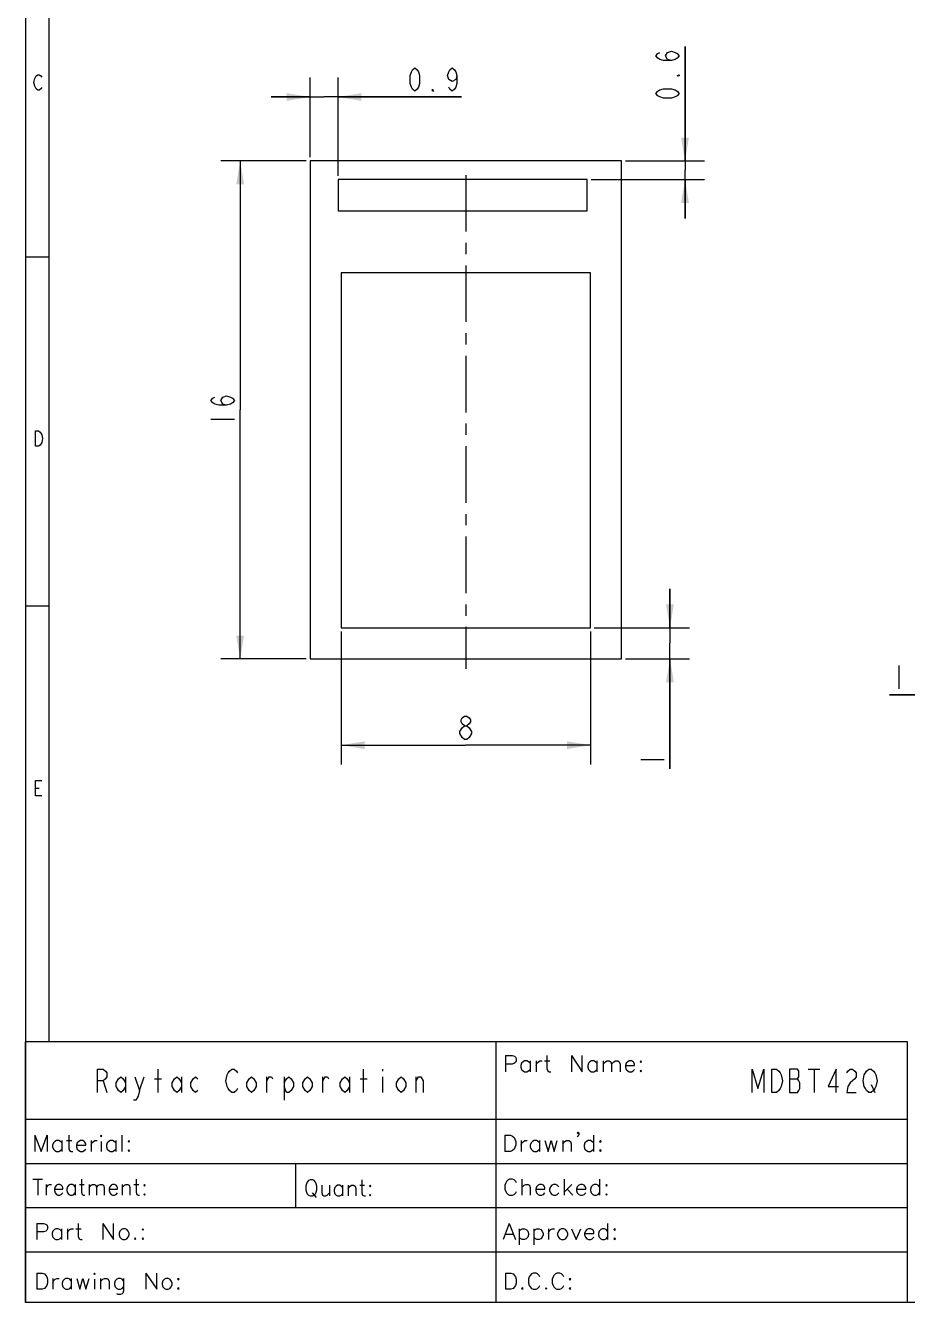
# Model space of a CAD drawing. Extents: x 0 to 189, y 4 to 276.
# Drawn here: x 0 to 113.3, y 3.7 to 167.8 of the extents above; entities that cross this region are included whole.
import ezdxf

# ---------------------------------------------------------------- set-up
doc = ezdxf.new("R2010")
doc.units = 0
doc.header["$LTSCALE"] = 19.36
doc.linetypes.add('CENTER', pattern=[0.6, 0.375, -0.075, 0.075, -0.075])
doc.layers.get('0').update_dxf_attribs({"linetype": 'CONTINUOUS'})
doc.layers.add('DEFAULT_1', color=7, linetype='CENTER')
doc.layers.add('尺寸', color=6, linetype='CONTINUOUS')

# ---------------------------------------------------------------- blocks, each defined once
blk = doc.blocks.new('_FILLED')
at = {"color": 0, "linetype": 'BYBLOCK'}
blk.add_solid([(0, 0), (-1, 0.167), (-1, -0.167)], dxfattribs=at)

msp = doc.modelspace()

# ---------------------------------------------------------------- linework, layer by layer
at = {"color": 0, "linetype": 'CONTINUOUS'}
for p, q in [((0, 275.55), (0, 3.65)), ((2.98, 272.57), (2.98, 37.14)), ((1.08, 160.46), (1.18, 160.96)), ((1.18, 160.96), (1.38, 161.29)), ((1.38, 161.29), (1.58, 161.45)), ((1.58, 161.45), (1.77, 161.45)), ((1.77, 161.45), (1.97, 161.29)), ((1.97, 161.29), (2.07, 161.12)), ((1.18, 159.97), (1.08, 160.46)), ((1.38, 159.64), (1.18, 159.97)), ((1.58, 159.47), (1.38, 159.64)), ((1.77, 159.47), (1.58, 159.47)), ((1.97, 159.64), (1.77, 159.47)), ((2.07, 159.8), (1.97, 159.64)), ((36.55, 150.37), (36.55, 86.37)), ((76.55, 150.37), (36.55, 150.37)), ((76.55, 86.37), (76.55, 150.37)), ((40.15, 147.97), (40.15, 143.97)), ((72.15, 147.97), (40.15, 147.97)), ((72.15, 143.97), (72.15, 147.97)), ((40.15, 143.97), (72.15, 143.97)), ((2.98, 138.01), (0, 138.01)), ((40.55, 135.97), (40.55, 90.37)), ((72.55, 135.97), (40.55, 135.97)), ((72.55, 90.37), (72.55, 135.97)), ((1.28, 113.7), (1.28, 115.68)), ((1.28, 115.68), (1.67, 115.68)), ((1.67, 115.68), (1.87, 115.51)), ((1.87, 115.51), (2.07, 115.18)), ((2.07, 115.18), (2.17, 114.69)), ((1.67, 113.7), (1.28, 113.7)), ((1.87, 113.86), (1.67, 113.7)), ((2.07, 114.19), (1.87, 113.86)), ((2.17, 114.69), (2.07, 114.19)), ((2.98, 93.16), (0, 93.16)), ((40.55, 90.37), (72.55, 90.37)), ((36.55, 86.37), (76.55, 86.37)), ((1.28, 68.75), (1.28, 70.73)), ((1.28, 70.73), (2.07, 70.73)), ((1.28, 69.74), (1.77, 69.74)), ((2.07, 68.75), (1.28, 68.75)), ((113.28, 37.13), (0, 37.13)), ((0, 3.65), (0, 37.13)), ((60.46, 3.65), (60.46, 37.13)), ((113.28, 3.65), (113.28, 37.13)), ((61.63, 35.39), (62.52, 35.39)), ((61.63, 35.39), (61.63, 33.31)), ((62.52, 35.39), (62.82, 35.29)), ((62.82, 35.29), (62.92, 35.19)), ((62.92, 34.5), (62.82, 34.4)), ((62.92, 35.19), (63.02, 34.99)), ((63.02, 34.69), (62.92, 34.5)), ((63.02, 34.99), (63.02, 34.69)), ((63.91, 34.6), (63.71, 34.4)), ((64.1, 34.69), (63.91, 34.6)), ((64.4, 34.69), (64.1, 34.69)), ((64.6, 34.6), (64.4, 34.69)), ((64.8, 34.4), (64.6, 34.6)), ((64.8, 34.69), (64.8, 33.31)), ((65.59, 34.69), (65.59, 33.31)), ((65.68, 34.4), (65.88, 34.6)), ((65.88, 34.6), (66.08, 34.69)), ((66.08, 34.69), (66.37, 34.69)), ((66.67, 34.69), (67.36, 34.69)), ((66.97, 35.39), (66.97, 33.71)), ((70.13, 35.39), (71.51, 33.31)), ((70.13, 35.39), (70.13, 33.31)), ((71.51, 33.31), (71.51, 35.39)), ((72.5, 34.6), (72.31, 34.4)), ((72.7, 34.69), (72.5, 34.6)), ((73, 34.69), (72.7, 34.69)), ((73.2, 34.6), (73, 34.69)), ((73.39, 34.4), (73.2, 34.6)), ((73.39, 34.69), (73.39, 33.31)), ((74.18, 34.69), (74.18, 33.31)), ((74.18, 34.3), (74.48, 34.6)), ((74.48, 34.6), (74.68, 34.69)), ((74.68, 34.69), (74.97, 34.69)), ((74.97, 34.69), (75.17, 34.6)), ((75.17, 34.6), (75.27, 34.3)), ((75.27, 34.3), (75.57, 34.6)), ((75.57, 34.6), (75.76, 34.69)), ((75.76, 34.69), (76.06, 34.69)), ((76.06, 34.69), (76.26, 34.6)), ((76.26, 34.6), (76.36, 34.3)), ((77.35, 34.6), (77.15, 34.4)), ((77.54, 34.69), (77.35, 34.6)), ((77.84, 34.69), (77.54, 34.69)), ((78.04, 34.6), (77.84, 34.69)), ((78.14, 34.5), (78.04, 34.6)), ((78.23, 34.3), (78.14, 34.5)), ((79.02, 34.69), (78.93, 34.6)), ((78.93, 34.6), (79.02, 34.5)), ((79.12, 34.6), (79.02, 34.69)), ((79.02, 34.5), (79.12, 34.6)), ((9.23, 30.65), (9.23, 33.65)), ((9.23, 33.65), (9.98, 33.65)), ((9.98, 33.65), (10.28, 33.4)), ((10.28, 33.4), (10.43, 33.15)), ((10.43, 33.15), (10.43, 32.65)), ((17.03, 30.65), (17.03, 33.65)), ((25.73, 32.15), (25.88, 32.9)), ((25.88, 32.9), (26.03, 33.15)), ((26.03, 33.15), (26.18, 33.4)), ((26.18, 33.4), (26.48, 33.65)), ((26.48, 33.65), (26.78, 33.65)), ((26.78, 33.65), (27.08, 33.4)), ((27.08, 33.4), (27.23, 33.15)), ((43.43, 30.65), (43.43, 33.65)), ((45.83, 33.65), (45.83, 33.4)), ((62.52, 34.3), (61.63, 34.3)), ((62.82, 34.4), (62.52, 34.3)), ((63.71, 34.4), (63.61, 34.1)), ((63.61, 34.1), (63.61, 33.9)), ((63.61, 33.9), (63.71, 33.61)), ((63.71, 33.61), (63.91, 33.41)), ((63.91, 33.41), (64.1, 33.31)), ((64.1, 33.31), (64.4, 33.31)), ((64.4, 33.31), (64.6, 33.41)), ((64.6, 33.41), (64.8, 33.61)), ((65.59, 34.1), (65.68, 34.4)), ((66.97, 33.71), (67.07, 33.41)), ((67.07, 33.41), (67.27, 33.31)), ((67.27, 33.31), (67.46, 33.31)), ((72.31, 34.4), (72.21, 34.1)), ((72.21, 34.1), (72.21, 33.9)), ((72.21, 33.9), (72.31, 33.61)), ((72.31, 33.61), (72.5, 33.41)), ((72.5, 33.41), (72.7, 33.31)), ((72.7, 33.31), (73, 33.31)), ((73, 33.31), (73.2, 33.41)), ((73.2, 33.41), (73.39, 33.61)), ((75.27, 34.3), (75.27, 33.31)), ((76.36, 34.3), (76.36, 33.31)), ((77.15, 34.4), (77.05, 34.1)), ((77.05, 34.1), (78.23, 34.1)), ((77.05, 34.1), (77.05, 33.9)), ((77.05, 33.9), (77.15, 33.61)), ((77.15, 33.61), (77.35, 33.41)), ((77.35, 33.41), (77.54, 33.31)), ((77.54, 33.31), (77.84, 33.31)), ((77.84, 33.31), (78.04, 33.41)), ((78.04, 33.41), (78.23, 33.61)), ((78.23, 34.1), (78.23, 34.3)), ((79.02, 33.51), (78.93, 33.41)), ((78.93, 33.41), (79.02, 33.31)), ((79.12, 33.41), (79.02, 33.51)), ((79.02, 33.31), (79.12, 33.41)), ((93.33, 30.65), (93.33, 33.65)), ((93.33, 33.65), (94.08, 31.15)), ((94.08, 31.15), (94.83, 33.65)), ((94.83, 33.65), (94.83, 30.65)), ((95.88, 33.65), (96.48, 33.65)), ((95.88, 30.65), (95.88, 33.65)), ((96.48, 33.65), (96.78, 33.4)), ((96.78, 33.4), (96.93, 33.15)), ((96.93, 33.15), (97.08, 32.9)), ((97.08, 32.9), (97.23, 32.15)), ((98.13, 33.65), (98.13, 30.65)), ((99.18, 33.65), (98.13, 33.65)), ((99.33, 33.4), (99.18, 33.65)), ((99.33, 32.65), (99.33, 33.4)), ((100.53, 33.65), (102.03, 33.65)), ((101.28, 33.65), (101.28, 30.65)), ((104.13, 33.65), (103.08, 31.4)), ((104.13, 30.65), (104.13, 33.65)), ((105.48, 33.15), (105.63, 33.4)), ((105.63, 33.4), (105.93, 33.65)), ((105.93, 33.65), (106.23, 33.65)), ((106.23, 33.65), (106.53, 33.4)), ((106.53, 33.4), (106.68, 33.15)), ((106.68, 33.15), (106.68, 32.65)), ((107.58, 32.15), (107.73, 32.9)), ((107.73, 32.9), (107.88, 33.15)), ((107.88, 33.15), (108.03, 33.4)), ((108.03, 33.4), (108.33, 33.65)), ((108.33, 33.65), (108.63, 33.65)), ((108.63, 33.65), (108.93, 33.4)), ((108.93, 33.4), (109.08, 33.15)), ((109.08, 33.15), (109.23, 32.9)), ((109.23, 32.9), (109.38, 32.15)), ((9.98, 32.15), (9.23, 32.15)), ((10.28, 32.4), (9.98, 32.15)), ((9.98, 32.15), (10.43, 30.65)), ((10.43, 32.65), (10.28, 32.4)), ((11.63, 31.9), (11.93, 32.4)), ((11.63, 31.4), (11.63, 31.9)), ((11.93, 30.9), (11.63, 31.4)), ((11.93, 32.4), (12.23, 32.65)), ((12.23, 32.65), (12.53, 32.4)), ((12.53, 32.4), (12.83, 31.9)), ((12.83, 31.4), (12.53, 30.9)), ((12.83, 32.65), (12.83, 30.65)), ((14.03, 32.65), (14.63, 30.9)), ((14.63, 30.9), (15.23, 32.65)), ((16.58, 32.4), (17.48, 32.4)), ((18.83, 31.9), (19.13, 32.4)), ((18.83, 31.4), (18.83, 31.9)), ((19.13, 30.9), (18.83, 31.4)), ((19.13, 32.4), (19.43, 32.65)), ((19.43, 32.65), (19.73, 32.4)), ((19.73, 32.4), (20.03, 31.9)), ((20.03, 31.4), (19.73, 30.9)), ((20.03, 32.65), (20.03, 30.65)), ((21.23, 31.9), (21.53, 32.4)), ((21.23, 31.4), (21.23, 31.9)), ((21.53, 30.9), (21.23, 31.4)), ((21.53, 32.4), (21.83, 32.65)), ((21.83, 32.65), (22.13, 32.4)), ((25.88, 31.4), (25.73, 32.15)), ((26.03, 31.15), (25.88, 31.4)), ((28.43, 31.9), (28.73, 32.4)), ((28.43, 31.4), (28.43, 31.9)), ((28.73, 30.9), (28.43, 31.4)), ((28.73, 32.4), (29.03, 32.65)), ((29.03, 32.65), (29.33, 32.4)), ((29.33, 32.4), (29.63, 31.9)), ((29.63, 31.4), (29.33, 30.9)), ((29.63, 31.9), (29.63, 31.4)), ((30.98, 30.65), (30.98, 32.65)), ((30.98, 32.15), (31.28, 32.65)), ((31.28, 32.65), (31.58, 32.65)), ((31.58, 32.65), (31.73, 32.4)), ((33.23, 32.65), (33.23, 29.65)), ((33.23, 31.9), (33.53, 32.4)), ((33.53, 30.65), (33.23, 31.4)), ((33.53, 32.4), (33.83, 32.65)), ((33.83, 32.65), (34.13, 32.4)), ((34.13, 32.4), (34.43, 31.9)), ((34.43, 31.4), (34.13, 30.9)), ((34.43, 31.9), (34.43, 31.4)), ((35.63, 31.9), (35.93, 32.4)), ((35.63, 31.4), (35.63, 31.9)), ((35.93, 30.9), (35.63, 31.4)), ((35.93, 32.4), (36.23, 32.65)), ((36.23, 32.65), (36.53, 32.4)), ((36.53, 32.4), (36.83, 31.9)), ((36.83, 31.4), (36.53, 30.9)), ((36.83, 31.9), (36.83, 31.4)), ((38.18, 30.65), (38.18, 32.65)), ((38.18, 32.15), (38.48, 32.65)), ((38.48, 32.65), (38.78, 32.65)), ((38.78, 32.65), (38.93, 32.4)), ((40.43, 31.9), (40.73, 32.4)), ((40.43, 31.4), (40.43, 31.9)), ((40.73, 30.9), (40.43, 31.4)), ((40.73, 32.4), (41.03, 32.65)), ((41.03, 32.65), (41.33, 32.4)), ((41.33, 32.4), (41.63, 31.9)), ((41.63, 31.4), (41.33, 30.9)), ((41.63, 32.65), (41.63, 30.65)), ((42.98, 32.4), (43.88, 32.4)), ((45.83, 32.65), (45.83, 30.65)), ((47.63, 31.9), (47.93, 32.4)), ((47.63, 31.4), (47.63, 31.9)), ((47.93, 30.9), (47.63, 31.4)), ((47.93, 32.4), (48.23, 32.65)), ((48.23, 32.65), (48.53, 32.4)), ((48.53, 32.4), (48.83, 31.9)), ((48.83, 31.4), (48.53, 30.9)), ((48.83, 31.9), (48.83, 31.4)), ((50.18, 30.65), (50.18, 32.65)), ((50.18, 32.15), (50.48, 32.65)), ((50.48, 32.65), (50.78, 32.65)), ((50.78, 32.65), (51.08, 32.15)), ((51.08, 32.15), (51.08, 30.65)), ((97.08, 31.4), (96.93, 31.15)), ((97.23, 32.15), (97.08, 31.4)), ((98.13, 32.4), (99.18, 32.4)), ((99.18, 32.4), (99.33, 32.65)), ((99.33, 32.15), (99.18, 32.4)), ((99.48, 31.9), (99.33, 32.15)), ((99.48, 31.15), (99.48, 31.9)), ((103.08, 31.4), (104.43, 31.4)), ((105.63, 31.4), (105.48, 30.65)), ((105.93, 31.9), (105.63, 31.4)), ((106.23, 32.15), (105.93, 31.9)), ((106.53, 32.4), (106.23, 32.15)), ((106.68, 32.65), (106.53, 32.4)), ((107.73, 31.4), (107.58, 32.15)), ((107.88, 31.15), (107.73, 31.4)), ((108.63, 31.65), (109.08, 30.65)), ((109.23, 31.4), (109.08, 31.15)), ((109.38, 32.15), (109.23, 31.4)), ((12.23, 30.65), (11.93, 30.9)), ((12.53, 30.9), (12.23, 30.65)), ((14.18, 29.65), (13.88, 29.65)), ((14.48, 30.15), (14.18, 29.65)), ((14.63, 30.9), (14.48, 30.15)), ((19.43, 30.65), (19.13, 30.9)), ((19.73, 30.9), (19.43, 30.65)), ((21.83, 30.65), (21.53, 30.9)), ((22.13, 30.9), (21.83, 30.65)), ((26.18, 30.9), (26.03, 31.15)), ((26.48, 30.65), (26.18, 30.9)), ((26.78, 30.65), (26.48, 30.65)), ((27.08, 30.9), (26.78, 30.65)), ((27.23, 31.15), (27.08, 30.9)), ((29.03, 30.65), (28.73, 30.9)), ((29.33, 30.9), (29.03, 30.65)), ((33.83, 30.65), (33.53, 30.65)), ((34.13, 30.9), (33.83, 30.65)), ((36.23, 30.65), (35.93, 30.9)), ((36.53, 30.9), (36.23, 30.65)), ((41.03, 30.65), (40.73, 30.9)), ((41.33, 30.9), (41.03, 30.65)), ((48.23, 30.65), (47.93, 30.9)), ((48.53, 30.9), (48.23, 30.65)), ((96.48, 30.65), (95.88, 30.65)), ((96.78, 30.9), (96.48, 30.65)), ((96.93, 31.15), (96.78, 30.9)), ((98.13, 30.65), (99.18, 30.65)), ((99.18, 30.65), (99.33, 30.9)), ((99.33, 30.9), (99.48, 31.15)), ((105.48, 30.65), (106.68, 30.65)), ((108.03, 30.9), (107.88, 31.15)), ((108.33, 30.65), (108.03, 30.9)), ((108.63, 30.65), (108.33, 30.65)), ((108.93, 30.9), (108.63, 30.65)), ((109.08, 31.15), (108.93, 30.9)), ((113.28, 27.16), (0, 27.16)), ((1.21, 25.15), (2, 23.07)), ((1.21, 25.15), (1.21, 23.07)), ((2, 23.07), (2.79, 25.15)), ((2.79, 25.15), (2.79, 23.07)), ((5.56, 25.15), (5.56, 23.46)), ((9.71, 25.15), (9.61, 25.05)), ((9.61, 25.05), (9.71, 24.95)), ((9.81, 25.05), (9.71, 25.15)), ((9.71, 24.95), (9.81, 25.05)), ((12.38, 25.15), (12.38, 23.07)), ((61.58, 25.14), (62.28, 25.14)), ((61.58, 25.14), (61.58, 23.07)), ((62.28, 25.14), (62.57, 25.04)), ((62.57, 25.04), (62.77, 24.85)), ((62.77, 24.85), (62.87, 24.65)), ((62.87, 24.65), (62.97, 24.35)), ((70.87, 25.44), (70.97, 25.54)), ((70.97, 25.34), (70.87, 25.44)), ((70.97, 25.04), (70.87, 24.94)), ((70.97, 25.54), (71.07, 25.44)), ((71.07, 25.44), (70.97, 25.34)), ((71.07, 25.24), (70.97, 25.04)), ((71.07, 25.44), (71.07, 25.24)), ((72.95, 25.14), (72.95, 23.07)), ((3.59, 24.15), (3.48, 23.86)), ((3.48, 23.86), (3.48, 23.66)), ((3.48, 23.66), (3.59, 23.37)), ((3.78, 24.35), (3.59, 24.15)), ((3.59, 23.37), (3.78, 23.17)), ((3.98, 24.46), (3.78, 24.35)), ((3.78, 23.17), (3.98, 23.07)), ((4.28, 24.46), (3.98, 24.46)), ((3.98, 23.07), (4.28, 23.07)), ((4.47, 24.35), (4.28, 24.46)), ((4.28, 23.07), (4.47, 23.17)), ((4.67, 24.15), (4.47, 24.35)), ((4.47, 23.17), (4.67, 23.37)), ((4.67, 24.46), (4.67, 23.07)), ((5.26, 24.46), (5.96, 24.46)), ((5.56, 23.46), (5.66, 23.17)), ((5.66, 23.17), (5.85, 23.07)), ((5.85, 23.07), (6.06, 23.07)), ((6.65, 24.15), (6.55, 23.86)), ((6.55, 23.86), (7.73, 23.86)), ((6.55, 23.86), (6.55, 23.66)), ((6.55, 23.66), (6.65, 23.37)), ((6.84, 24.35), (6.65, 24.15)), ((6.65, 23.37), (6.84, 23.17)), ((7.04, 24.46), (6.84, 24.35)), ((6.84, 23.17), (7.04, 23.07)), ((7.34, 24.46), (7.04, 24.46)), ((7.04, 23.07), (7.34, 23.07)), ((7.53, 24.35), (7.34, 24.46)), ((7.34, 23.07), (7.53, 23.17)), ((7.63, 24.25), (7.53, 24.35)), ((7.53, 23.17), (7.73, 23.37)), ((7.73, 24.06), (7.63, 24.25)), ((7.73, 23.86), (7.73, 24.06)), ((8.43, 24.46), (8.43, 23.07)), ((8.43, 23.86), (8.53, 24.15)), ((8.53, 24.15), (8.72, 24.35)), ((8.72, 24.35), (8.92, 24.46)), ((8.92, 24.46), (9.22, 24.46)), ((9.71, 24.35), (9.71, 23.07)), ((10.5, 24.15), (10.4, 23.86)), ((10.4, 23.86), (10.4, 23.66)), ((10.4, 23.66), (10.5, 23.37)), ((10.7, 24.35), (10.5, 24.15)), ((10.5, 23.37), (10.7, 23.17)), ((10.9, 24.46), (10.7, 24.35)), ((10.7, 23.17), (10.9, 23.07)), ((11.19, 24.46), (10.9, 24.46)), ((10.9, 23.07), (11.19, 23.07)), ((11.39, 24.35), (11.19, 24.46)), ((11.19, 23.07), (11.39, 23.17)), ((11.59, 24.15), (11.39, 24.35)), ((11.39, 23.17), (11.59, 23.37)), ((11.59, 24.46), (11.59, 23.07)), ((13.27, 24.46), (13.17, 24.35)), ((13.17, 24.35), (13.27, 24.25)), ((13.27, 23.27), (13.17, 23.17)), ((13.17, 23.17), (13.27, 23.07)), ((13.37, 24.35), (13.27, 24.46)), ((13.27, 24.25), (13.37, 24.35)), ((13.37, 23.17), (13.27, 23.27)), ((13.27, 23.07), (13.37, 23.17)), ((62.28, 23.07), (61.58, 23.07)), ((62.57, 23.17), (62.28, 23.07)), ((62.77, 23.36), (62.57, 23.17)), ((62.87, 23.56), (62.77, 23.36)), ((62.97, 23.86), (62.87, 23.56)), ((62.97, 24.35), (62.97, 23.86)), ((63.66, 24.45), (63.66, 23.07)), ((63.66, 23.86), (63.76, 24.15)), ((63.76, 24.15), (63.96, 24.35)), ((63.96, 24.35), (64.15, 24.45)), ((64.15, 24.45), (64.45, 24.45)), ((64.94, 24.15), (64.84, 23.86)), ((64.84, 23.86), (64.84, 23.66)), ((64.84, 23.66), (64.94, 23.36)), ((65.14, 24.35), (64.94, 24.15)), ((64.94, 23.36), (65.14, 23.17)), ((65.34, 24.45), (65.14, 24.35)), ((65.14, 23.17), (65.34, 23.07)), ((65.64, 24.45), (65.34, 24.45)), ((65.34, 23.07), (65.64, 23.07)), ((65.83, 24.35), (65.64, 24.45)), ((65.64, 23.07), (65.83, 23.17)), ((66.03, 24.15), (65.83, 24.35)), ((65.83, 23.17), (66.03, 23.36)), ((66.03, 24.45), (66.03, 23.07)), ((66.72, 24.45), (67.12, 23.07)), ((67.12, 23.07), (67.51, 24.45)), ((67.51, 24.45), (67.91, 23.07)), ((67.91, 23.07), (68.3, 24.45)), ((69, 24.45), (69, 23.07)), ((69, 24.06), (69.29, 24.35)), ((69.29, 24.35), (69.49, 24.45)), ((69.49, 24.45), (69.79, 24.45)), ((69.79, 24.45), (69.98, 24.35)), ((69.98, 24.35), (70.08, 24.06)), ((70.08, 24.06), (70.08, 23.07)), ((71.86, 24.15), (71.76, 23.86)), ((71.76, 23.86), (71.76, 23.66)), ((71.76, 23.66), (71.86, 23.36)), ((72.06, 24.35), (71.86, 24.15)), ((71.86, 23.36), (72.06, 23.17)), ((72.26, 24.45), (72.06, 24.35)), ((72.06, 23.17), (72.26, 23.07)), ((72.55, 24.45), (72.26, 24.45)), ((72.26, 23.07), (72.55, 23.07)), ((72.75, 24.35), (72.55, 24.45)), ((72.55, 23.07), (72.75, 23.17)), ((72.95, 24.15), (72.75, 24.35)), ((72.75, 23.17), (72.95, 23.36)), ((73.84, 24.45), (73.74, 24.35)), ((73.74, 24.35), (73.84, 24.25)), ((73.84, 23.27), (73.74, 23.17)), ((73.74, 23.17), (73.84, 23.07)), ((73.94, 24.35), (73.84, 24.45)), ((73.84, 24.25), (73.94, 24.35)), ((73.94, 23.17), (73.84, 23.27)), ((73.84, 23.07), (73.94, 23.17)), ((113.28, 21.48), (0, 21.48)), ((34.73, 15.8), (34.73, 21.48)), ((113.28, 21.49), (69.46, 21.49)), ((0.95, 19.51), (2.19, 19.51)), ((1.57, 19.51), (1.57, 17.43)), ((2.64, 18.82), (2.64, 17.43)), ((2.64, 18.23), (2.72, 18.52)), ((2.72, 18.52), (2.91, 18.72)), ((2.91, 18.72), (3.08, 18.82)), ((3.08, 18.82), (3.35, 18.82)), ((3.79, 18.52), (3.71, 18.23)), ((3.71, 18.23), (4.77, 18.23)), ((3.71, 18.23), (3.71, 18.03)), ((3.97, 18.72), (3.79, 18.52)), ((4.15, 18.82), (3.97, 18.72)), ((4.42, 18.82), (4.15, 18.82)), ((4.59, 18.72), (4.42, 18.82)), ((4.69, 18.62), (4.59, 18.72)), ((4.77, 18.43), (4.69, 18.62)), ((4.77, 18.23), (4.77, 18.43)), ((5.4, 18.52), (5.31, 18.23)), ((5.31, 18.23), (5.31, 18.03)), ((5.57, 18.72), (5.4, 18.52)), ((5.75, 18.82), (5.57, 18.72)), ((6.02, 18.82), (5.75, 18.82)), ((6.19, 18.72), (6.02, 18.82)), ((6.37, 18.52), (6.19, 18.72)), ((6.37, 18.82), (6.37, 17.43)), ((6.91, 18.82), (7.53, 18.82)), ((7.18, 19.51), (7.18, 17.83)), ((8.15, 18.82), (8.15, 17.43)), ((8.15, 18.43), (8.42, 18.72)), ((8.42, 18.72), (8.6, 18.82)), ((8.6, 18.82), (8.86, 18.82)), ((8.86, 18.82), (9.04, 18.72)), ((9.04, 18.72), (9.13, 18.43)), ((9.13, 18.43), (9.39, 18.72)), ((9.13, 18.43), (9.13, 17.43)), ((9.39, 18.72), (9.58, 18.82)), ((9.58, 18.82), (9.84, 18.82)), ((9.84, 18.82), (10.02, 18.72)), ((10.02, 18.72), (10.11, 18.43)), ((10.11, 18.43), (10.11, 17.43)), ((10.82, 18.52), (10.73, 18.23)), ((10.73, 18.23), (11.8, 18.23)), ((10.73, 18.23), (10.73, 18.03)), ((11, 18.72), (10.82, 18.52)), ((11.17, 18.82), (11, 18.72)), ((11.44, 18.82), (11.17, 18.82)), ((11.62, 18.72), (11.44, 18.82)), ((11.71, 18.62), (11.62, 18.72)), ((11.8, 18.43), (11.71, 18.62)), ((11.8, 18.23), (11.8, 18.43)), ((12.42, 18.82), (12.42, 17.43)), ((12.42, 18.43), (12.69, 18.72)), ((12.69, 18.72), (12.86, 18.82)), ((12.86, 18.82), (13.14, 18.82)), ((13.14, 18.82), (13.31, 18.72)), ((13.31, 18.72), (13.4, 18.43)), ((13.4, 18.43), (13.4, 17.43)), ((13.93, 18.82), (14.56, 18.82)), ((14.2, 19.51), (14.2, 17.83)), ((15.27, 18.82), (15.18, 18.72)), ((15.18, 18.72), (15.27, 18.62)), ((15.35, 18.72), (15.27, 18.82)), ((15.27, 18.62), (15.35, 18.72)), ((36.09, 18.92), (36, 18.62)), ((36, 18.62), (36, 18.13)), ((36, 18.13), (36.09, 17.83)), ((36.18, 19.12), (36.09, 18.92)), ((36.36, 19.31), (36.18, 19.12)), ((36.54, 19.41), (36.36, 19.31)), ((36.89, 19.41), (36.54, 19.41)), ((37.07, 19.31), (36.89, 19.41)), ((37.25, 19.12), (37.07, 19.31)), ((37.34, 18.92), (37.25, 19.12)), ((37.43, 18.62), (37.34, 18.92)), ((37.34, 17.83), (37.43, 18.13)), ((37.43, 18.13), (37.43, 18.62)), ((38.05, 18.72), (38.05, 17.73)), ((39.03, 18.72), (39.03, 17.34)), ((39.74, 18.42), (39.65, 18.13)), ((39.65, 18.13), (39.65, 17.93)), ((39.92, 18.62), (39.74, 18.42)), ((40.09, 18.72), (39.92, 18.62)), ((40.36, 18.72), (40.09, 18.72)), ((40.54, 18.62), (40.36, 18.72)), ((40.72, 18.42), (40.54, 18.62)), ((40.72, 18.72), (40.72, 17.34)), ((41.43, 18.72), (41.43, 17.34)), ((41.43, 18.32), (41.7, 18.62)), ((41.7, 18.62), (41.88, 18.72)), ((41.88, 18.72), (42.14, 18.72)), ((42.14, 18.72), (42.32, 18.62)), ((42.32, 18.62), (42.41, 18.32)), ((42.41, 18.32), (42.41, 17.34)), ((42.94, 18.72), (43.56, 18.72)), ((43.21, 19.41), (43.21, 17.73)), ((44.27, 18.72), (44.19, 18.62)), ((44.19, 18.62), (44.27, 18.52)), ((44.36, 18.62), (44.27, 18.72)), ((44.27, 18.52), (44.36, 18.62)), ((61.68, 19.02), (61.58, 18.72)), ((61.58, 18.72), (61.58, 18.23)), ((61.58, 18.23), (61.68, 17.93)), ((61.78, 19.22), (61.68, 19.02)), ((61.98, 19.41), (61.78, 19.22)), ((62.18, 19.51), (61.98, 19.41)), ((62.57, 19.51), (62.18, 19.51)), ((62.77, 19.41), (62.57, 19.51)), ((62.97, 19.22), (62.77, 19.41)), ((63.07, 19.02), (62.97, 19.22)), ((63.76, 19.51), (63.76, 17.43)), ((63.76, 18.42), (64.05, 18.72)), ((64.05, 18.72), (64.25, 18.82)), ((64.25, 18.82), (64.55, 18.82)), ((64.55, 18.82), (64.74, 18.72)), ((64.74, 18.72), (64.84, 18.42)), ((64.84, 18.42), (64.84, 17.43)), ((65.64, 18.52), (65.54, 18.23)), ((65.54, 18.23), (66.72, 18.23)), ((65.54, 18.23), (65.54, 18.03)), ((65.83, 18.72), (65.64, 18.52)), ((66.03, 18.82), (65.83, 18.72)), ((66.33, 18.82), (66.03, 18.82)), ((66.53, 18.72), (66.33, 18.82)), ((66.62, 18.62), (66.53, 18.72)), ((66.72, 18.42), (66.62, 18.62)), ((66.72, 18.23), (66.72, 18.42)), ((67.41, 18.52), (67.32, 18.23)), ((67.32, 18.23), (67.32, 18.03)), ((67.61, 18.72), (67.41, 18.52)), ((67.81, 18.82), (67.61, 18.72)), ((68.1, 18.82), (67.81, 18.82)), ((68.3, 18.72), (68.1, 18.82)), ((68.5, 18.52), (68.3, 18.72)), ((69.19, 19.51), (69.19, 17.43)), ((70.18, 18.82), (69.19, 17.83)), ((69.59, 18.23), (70.28, 17.43)), ((70.87, 18.52), (70.78, 18.23)), ((70.78, 18.23), (71.96, 18.23)), ((70.78, 18.23), (70.78, 18.03)), ((71.07, 18.72), (70.87, 18.52)), ((71.27, 18.82), (71.07, 18.72)), ((71.56, 18.82), (71.27, 18.82)), ((71.76, 18.72), (71.56, 18.82)), ((71.86, 18.62), (71.76, 18.72)), ((71.96, 18.42), (71.86, 18.62)), ((71.96, 18.23), (71.96, 18.42)), ((72.65, 18.52), (72.55, 18.23)), ((72.55, 18.23), (72.55, 18.03)), ((72.85, 18.72), (72.65, 18.52)), ((73.05, 18.82), (72.85, 18.72)), ((73.34, 18.82), (73.05, 18.82)), ((73.54, 18.72), (73.34, 18.82)), ((73.74, 18.52), (73.54, 18.72)), ((73.74, 19.51), (73.74, 17.43)), ((74.63, 18.82), (74.53, 18.72)), ((74.53, 18.72), (74.63, 18.62)), ((74.73, 18.72), (74.63, 18.82)), ((74.63, 18.62), (74.73, 18.72)), ((3.71, 18.03), (3.79, 17.73)), ((3.79, 17.73), (3.97, 17.53)), ((3.97, 17.53), (4.15, 17.43)), ((4.15, 17.43), (4.42, 17.43)), ((4.42, 17.43), (4.59, 17.53)), ((4.59, 17.53), (4.77, 17.73)), ((5.31, 18.03), (5.4, 17.73)), ((5.4, 17.73), (5.57, 17.53)), ((5.57, 17.53), (5.75, 17.43)), ((5.75, 17.43), (6.02, 17.43)), ((6.02, 17.43), (6.19, 17.53)), ((6.19, 17.53), (6.37, 17.73)), ((7.18, 17.83), (7.26, 17.53)), ((7.26, 17.53), (7.44, 17.43)), ((7.44, 17.43), (7.62, 17.43)), ((10.73, 18.03), (10.82, 17.73)), ((10.82, 17.73), (11, 17.53)), ((11, 17.53), (11.17, 17.43)), ((11.17, 17.43), (11.44, 17.43)), ((11.44, 17.43), (11.62, 17.53)), ((11.62, 17.53), (11.8, 17.73)), ((14.2, 17.83), (14.29, 17.53)), ((14.29, 17.53), (14.47, 17.43)), ((14.47, 17.43), (14.64, 17.43)), ((15.27, 17.63), (15.18, 17.53)), ((15.18, 17.53), (15.27, 17.43)), ((15.35, 17.53), (15.27, 17.63)), ((15.27, 17.43), (15.35, 17.53)), ((36.09, 17.83), (36.18, 17.63)), ((36.18, 17.63), (36.36, 17.43)), ((36.36, 17.43), (36.54, 17.34)), ((36.54, 17.34), (36.89, 17.34)), ((36.81, 17.73), (37.34, 17.14)), ((36.89, 17.34), (37.07, 17.43)), ((37.07, 17.43), (37.25, 17.63)), ((37.25, 17.63), (37.34, 17.83)), ((38.05, 17.73), (38.14, 17.43)), ((38.14, 17.43), (38.32, 17.34)), ((38.32, 17.34), (38.58, 17.34)), ((38.58, 17.34), (38.76, 17.43)), ((38.76, 17.43), (39.03, 17.73)), ((39.65, 17.93), (39.74, 17.63)), ((39.74, 17.63), (39.92, 17.43)), ((39.92, 17.43), (40.09, 17.34)), ((40.09, 17.34), (40.36, 17.34)), ((40.36, 17.34), (40.54, 17.43)), ((40.54, 17.43), (40.72, 17.63)), ((43.21, 17.73), (43.3, 17.43)), ((43.3, 17.43), (43.48, 17.34)), ((43.48, 17.34), (43.65, 17.34)), ((44.27, 17.53), (44.19, 17.43)), ((44.19, 17.43), (44.27, 17.34)), ((44.36, 17.43), (44.27, 17.53)), ((44.27, 17.34), (44.36, 17.43)), ((61.68, 17.93), (61.78, 17.73)), ((61.78, 17.73), (61.98, 17.53)), ((61.98, 17.53), (62.18, 17.43)), ((62.18, 17.43), (62.57, 17.43)), ((62.57, 17.43), (62.77, 17.53)), ((62.77, 17.53), (62.97, 17.73)), ((62.97, 17.73), (63.07, 17.93)), ((65.54, 18.03), (65.64, 17.73)), ((65.64, 17.73), (65.83, 17.53)), ((65.83, 17.53), (66.03, 17.43)), ((66.03, 17.43), (66.33, 17.43)), ((66.33, 17.43), (66.53, 17.53)), ((66.53, 17.53), (66.72, 17.73)), ((67.32, 18.03), (67.41, 17.73)), ((67.41, 17.73), (67.61, 17.53)), ((67.61, 17.53), (67.81, 17.43)), ((67.81, 17.43), (68.1, 17.43)), ((68.1, 17.43), (68.3, 17.53)), ((68.3, 17.53), (68.5, 17.73)), ((70.78, 18.03), (70.87, 17.73)), ((70.87, 17.73), (71.07, 17.53)), ((71.07, 17.53), (71.27, 17.43)), ((71.27, 17.43), (71.56, 17.43)), ((71.56, 17.43), (71.76, 17.53)), ((71.76, 17.53), (71.96, 17.73)), ((72.55, 18.03), (72.65, 17.73)), ((72.65, 17.73), (72.85, 17.53)), ((72.85, 17.53), (73.05, 17.43)), ((73.05, 17.43), (73.34, 17.43)), ((73.34, 17.43), (73.54, 17.53)), ((73.54, 17.53), (73.74, 17.73)), ((74.63, 17.63), (74.53, 17.53)), ((74.53, 17.53), (74.63, 17.43)), ((74.73, 17.53), (74.63, 17.63)), ((74.63, 17.43), (74.73, 17.53)), ((113.28, 15.8), (0, 15.8)), ((1.44, 13.82), (2.32, 13.82)), ((1.44, 13.82), (1.44, 11.74)), ((2.32, 13.82), (2.62, 13.72)), ((2.62, 13.72), (2.72, 13.62)), ((2.72, 13.62), (2.82, 13.43)), ((2.82, 13.43), (2.82, 13.13)), ((6.77, 13.82), (6.77, 12.14)), ((9.93, 13.82), (11.31, 11.74)), ((9.93, 13.82), (9.93, 11.74)), ((11.31, 11.74), (11.31, 13.82)), ((62.13, 13.82), (61.34, 11.74)), ((62.13, 13.82), (62.92, 11.74)), ((74.77, 13.82), (74.77, 11.74)), ((2.32, 12.73), (1.44, 12.73)), ((2.62, 12.83), (2.32, 12.73)), ((2.72, 12.93), (2.62, 12.83)), ((2.82, 13.13), (2.72, 12.93)), ((3.51, 12.83), (3.41, 12.54)), ((3.41, 12.54), (3.41, 12.34)), ((3.41, 12.34), (3.51, 12.04)), ((3.71, 13.03), (3.51, 12.83)), ((3.51, 12.04), (3.71, 11.84)), ((3.91, 13.13), (3.71, 13.03)), ((3.71, 11.84), (3.91, 11.74)), ((4.2, 13.13), (3.91, 13.13)), ((3.91, 11.74), (4.2, 11.74)), ((4.4, 13.03), (4.2, 13.13)), ((4.2, 11.74), (4.4, 11.84)), ((4.6, 12.83), (4.4, 13.03)), ((4.4, 11.84), (4.6, 12.04)), ((4.6, 13.13), (4.6, 11.74)), ((5.38, 13.13), (5.38, 11.74)), ((5.38, 12.54), (5.48, 12.83)), ((5.48, 12.83), (5.68, 13.03)), ((5.68, 13.03), (5.88, 13.13)), ((5.88, 13.13), (6.18, 13.13)), ((6.47, 13.13), (7.16, 13.13)), ((6.77, 12.14), (6.87, 11.84)), ((6.87, 11.84), (7.07, 11.74)), ((7.07, 11.74), (7.26, 11.74)), ((12.1, 12.83), (12.01, 12.54)), ((12.01, 12.54), (12.01, 12.34)), ((12.01, 12.34), (12.1, 12.04)), ((12.31, 13.03), (12.1, 12.83)), ((12.1, 12.04), (12.31, 11.84)), ((12.5, 13.13), (12.31, 13.03)), ((12.31, 11.84), (12.5, 11.74)), ((12.8, 13.13), (12.5, 13.13)), ((12.5, 11.74), (12.8, 11.74)), ((13, 13.03), (12.8, 13.13)), ((12.8, 11.74), (13, 11.84)), ((13.19, 12.83), (13, 13.03)), ((13, 11.84), (13.19, 12.04)), ((13.29, 12.54), (13.19, 12.83)), ((13.19, 12.04), (13.29, 12.34)), ((13.29, 12.34), (13.29, 12.54)), ((14.08, 11.94), (13.98, 11.84)), ((13.98, 11.84), (14.08, 11.74)), ((14.18, 11.84), (14.08, 11.94)), ((14.08, 11.74), (14.18, 11.84)), ((15.07, 13.13), (14.97, 13.03)), ((14.97, 13.03), (15.07, 12.93)), ((15.07, 11.94), (14.97, 11.84)), ((14.97, 11.84), (15.07, 11.74)), ((15.17, 13.03), (15.07, 13.13)), ((15.07, 12.93), (15.17, 13.03)), ((15.17, 11.84), (15.07, 11.94)), ((15.07, 11.74), (15.17, 11.84)), ((61.63, 12.43), (62.62, 12.43)), ((63.41, 13.13), (63.41, 11.05)), ((63.41, 12.83), (63.61, 13.03)), ((63.61, 11.84), (63.41, 12.04)), ((63.61, 13.03), (63.81, 13.13)), ((63.81, 11.74), (63.61, 11.84)), ((63.81, 13.13), (64.1, 13.13)), ((64.1, 11.74), (63.81, 11.74)), ((64.1, 13.13), (64.3, 13.03)), ((64.3, 11.84), (64.1, 11.74)), ((64.3, 13.03), (64.5, 12.83)), ((64.5, 12.04), (64.3, 11.84)), ((64.5, 12.83), (64.6, 12.53)), ((64.6, 12.34), (64.5, 12.04)), ((64.6, 12.53), (64.6, 12.34)), ((65.29, 13.13), (65.29, 11.05)), ((65.29, 12.83), (65.49, 13.03)), ((65.49, 11.84), (65.29, 12.04)), ((65.49, 13.03), (65.68, 13.13)), ((65.68, 11.74), (65.49, 11.84)), ((65.68, 13.13), (65.98, 13.13)), ((65.98, 11.74), (65.68, 11.74)), ((65.98, 13.13), (66.18, 13.03)), ((66.18, 11.84), (65.98, 11.74)), ((66.18, 13.03), (66.37, 12.83)), ((66.37, 12.04), (66.18, 11.84)), ((66.37, 12.83), (66.47, 12.53)), ((66.47, 12.34), (66.37, 12.04)), ((66.47, 12.53), (66.47, 12.34)), ((67.17, 13.13), (67.17, 11.74)), ((67.17, 12.53), (67.27, 12.83)), ((67.27, 12.83), (67.46, 13.03)), ((67.46, 13.03), (67.66, 13.13)), ((67.66, 13.13), (67.96, 13.13)), ((68.45, 12.83), (68.35, 12.53)), ((68.35, 12.53), (68.35, 12.34)), ((68.35, 12.34), (68.45, 12.04)), ((68.65, 13.03), (68.45, 12.83)), ((68.45, 12.04), (68.65, 11.84)), ((68.85, 13.13), (68.65, 13.03)), ((68.65, 11.84), (68.85, 11.74)), ((69.14, 13.13), (68.85, 13.13)), ((68.85, 11.74), (69.14, 11.74)), ((69.34, 13.03), (69.14, 13.13)), ((69.14, 11.74), (69.34, 11.84)), ((69.54, 12.83), (69.34, 13.03)), ((69.34, 11.84), (69.54, 12.04)), ((69.64, 12.53), (69.54, 12.83)), ((69.54, 12.04), (69.64, 12.34)), ((69.64, 12.34), (69.64, 12.53)), ((70.13, 13.13), (70.72, 11.74)), ((70.72, 11.74), (71.32, 13.13)), ((71.91, 12.83), (71.81, 12.53)), ((71.81, 12.53), (73, 12.53)), ((71.81, 12.53), (71.81, 12.34)), ((71.81, 12.34), (71.91, 12.04)), ((72.11, 13.03), (71.91, 12.83)), ((71.91, 12.04), (72.11, 11.84)), ((72.31, 13.13), (72.11, 13.03)), ((72.11, 11.84), (72.31, 11.74)), ((72.6, 13.13), (72.31, 13.13)), ((72.31, 11.74), (72.6, 11.74)), ((72.8, 13.03), (72.6, 13.13)), ((72.6, 11.74), (72.8, 11.84)), ((72.9, 12.93), (72.8, 13.03)), ((72.8, 11.84), (73, 12.04)), ((73, 12.73), (72.9, 12.93)), ((73, 12.53), (73, 12.73)), ((73.69, 12.83), (73.59, 12.53)), ((73.59, 12.53), (73.59, 12.34)), ((73.59, 12.34), (73.69, 12.04)), ((73.89, 13.03), (73.69, 12.83)), ((73.69, 12.04), (73.89, 11.84)), ((74.08, 13.13), (73.89, 13.03)), ((73.89, 11.84), (74.08, 11.74)), ((74.38, 13.13), (74.08, 13.13)), ((74.08, 11.74), (74.38, 11.74)), ((74.58, 13.03), (74.38, 13.13)), ((74.38, 11.74), (74.58, 11.84)), ((74.77, 12.83), (74.58, 13.03)), ((74.58, 11.84), (74.77, 12.04)), ((75.66, 13.13), (75.57, 13.03)), ((75.57, 13.03), (75.66, 12.93)), ((75.66, 11.94), (75.57, 11.84)), ((75.57, 11.84), (75.66, 11.74)), ((75.76, 13.03), (75.66, 13.13)), ((75.66, 12.93), (75.76, 13.03)), ((75.76, 11.84), (75.66, 11.94)), ((75.66, 11.74), (75.76, 11.84)), ((113.28, 10.12), (0, 10.12)), ((1.44, 7.42), (2.13, 7.42)), ((1.44, 7.42), (1.44, 5.35)), ((2.13, 7.42), (2.42, 7.32)), ((2.42, 7.32), (2.62, 7.13)), ((2.62, 7.13), (2.72, 6.93)), ((2.72, 6.93), (2.82, 6.63)), ((2.82, 6.63), (2.82, 6.14)), ((3.51, 6.73), (3.51, 5.35)), ((3.6, 6.44), (3.81, 6.63)), ((3.81, 6.63), (4, 6.73)), ((4, 6.73), (4.3, 6.73)), ((4.99, 6.63), (4.79, 6.44)), ((5.19, 6.73), (4.99, 6.63)), ((5.48, 6.73), (5.19, 6.73)), ((5.68, 6.63), (5.48, 6.73)), ((5.88, 6.44), (5.68, 6.63)), ((5.88, 6.73), (5.88, 5.35)), ((6.57, 6.73), (6.97, 5.35)), ((6.97, 5.35), (7.36, 6.73)), ((7.36, 6.73), (7.76, 5.35)), ((7.76, 5.35), (8.15, 6.73)), ((8.84, 7.42), (8.75, 7.32)), ((8.75, 7.32), (8.84, 7.23)), ((8.94, 7.32), (8.84, 7.42)), ((8.84, 7.23), (8.94, 7.32)), ((8.84, 6.63), (8.84, 5.35)), ((9.63, 6.73), (9.63, 5.35)), ((9.63, 6.34), (9.93, 6.63)), ((9.93, 6.63), (10.13, 6.73)), ((10.13, 6.73), (10.43, 6.73)), ((10.43, 6.73), (10.62, 6.63)), ((10.62, 6.63), (10.72, 6.34)), ((11.71, 6.63), (11.51, 6.44)), ((11.91, 6.73), (11.71, 6.63)), ((12.2, 6.73), (11.91, 6.73)), ((12.4, 6.63), (12.2, 6.73)), ((12.6, 6.44), (12.4, 6.63)), ((12.6, 6.73), (12.6, 5.16)), ((15.47, 7.42), (16.85, 5.35)), ((15.47, 7.42), (15.47, 5.35)), ((16.85, 5.35), (16.85, 7.42)), ((17.84, 6.63), (17.64, 6.44)), ((18.03, 6.73), (17.84, 6.63)), ((18.33, 6.73), (18.03, 6.73)), ((18.53, 6.63), (18.33, 6.73)), ((18.72, 6.44), (18.53, 6.63)), ((19.62, 6.73), (19.52, 6.63)), ((19.52, 6.63), (19.62, 6.54)), ((19.72, 6.63), (19.62, 6.73)), ((19.62, 6.54), (19.72, 6.63)), ((61.63, 7.42), (62.32, 7.42)), ((61.63, 7.42), (61.63, 5.35)), ((62.32, 7.42), (62.62, 7.32)), ((62.62, 7.32), (62.82, 7.13)), ((62.82, 7.13), (62.92, 6.93)), ((62.92, 6.93), (63.02, 6.63)), ((63.02, 6.63), (63.02, 6.14)), ((64.7, 6.93), (64.6, 6.63)), ((64.6, 6.63), (64.6, 6.14)), ((64.8, 7.13), (64.7, 6.93)), ((64.99, 7.32), (64.8, 7.13)), ((65.19, 7.42), (64.99, 7.32)), ((65.59, 7.42), (65.19, 7.42)), ((65.78, 7.32), (65.59, 7.42)), ((65.98, 7.13), (65.78, 7.32)), ((66.08, 6.93), (65.98, 7.13)), ((67.76, 6.93), (67.66, 6.63)), ((67.66, 6.63), (67.66, 6.14)), ((67.86, 7.13), (67.76, 6.93)), ((68.06, 7.32), (67.86, 7.13)), ((68.25, 7.42), (68.06, 7.32)), ((68.65, 7.42), (68.25, 7.42)), ((68.85, 7.32), (68.65, 7.42)), ((69.04, 7.13), (68.85, 7.32)), ((69.14, 6.93), (69.04, 7.13)), ((69.93, 6.73), (69.83, 6.63)), ((69.83, 6.63), (69.93, 6.53)), ((70.03, 6.63), (69.93, 6.73)), ((69.93, 6.53), (70.03, 6.63)), ((2.13, 5.35), (1.44, 5.35)), ((2.42, 5.45), (2.13, 5.35)), ((2.62, 5.65), (2.42, 5.45)), ((2.72, 5.85), (2.62, 5.65)), ((2.82, 6.14), (2.72, 5.85)), ((3.51, 6.14), (3.6, 6.44)), ((4.79, 6.44), (4.69, 6.14)), ((4.69, 6.14), (4.69, 5.94)), ((4.69, 5.94), (4.79, 5.65)), ((4.79, 5.65), (4.99, 5.45)), ((4.99, 5.45), (5.19, 5.35)), ((5.19, 5.35), (5.48, 5.35)), ((5.48, 5.35), (5.68, 5.45)), ((5.68, 5.45), (5.88, 5.65)), ((10.72, 6.34), (10.72, 5.35)), ((11.51, 6.44), (11.41, 6.14)), ((11.41, 6.14), (11.41, 5.94)), ((11.41, 5.94), (11.51, 5.65)), ((11.51, 5.65), (11.71, 5.45)), ((11.71, 5.45), (11.91, 5.35)), ((11.91, 5.35), (12.2, 5.35)), ((12.2, 5.35), (12.4, 5.45)), ((12.4, 5.45), (12.6, 5.65)), ((12.6, 5.16), (12.5, 4.85)), ((17.64, 6.44), (17.54, 6.14)), ((17.54, 6.14), (17.54, 5.94)), ((17.54, 5.94), (17.64, 5.65)), ((17.64, 5.65), (17.84, 5.45)), ((17.84, 5.45), (18.03, 5.35)), ((18.03, 5.35), (18.33, 5.35)), ((18.33, 5.35), (18.53, 5.45)), ((18.53, 5.45), (18.72, 5.65)), ((18.82, 6.14), (18.72, 6.44)), ((18.72, 5.65), (18.82, 5.94)), ((18.82, 5.94), (18.82, 6.14)), ((19.62, 5.55), (19.52, 5.45)), ((19.52, 5.45), (19.62, 5.35)), ((19.72, 5.45), (19.62, 5.55)), ((19.62, 5.35), (19.72, 5.45)), ((62.32, 5.35), (61.63, 5.35)), ((62.62, 5.45), (62.32, 5.35)), ((62.82, 5.65), (62.62, 5.45)), ((62.92, 5.84), (62.82, 5.65)), ((63.02, 6.14), (62.92, 5.84)), ((63.81, 5.55), (63.71, 5.45)), ((63.71, 5.45), (63.81, 5.35)), ((63.91, 5.45), (63.81, 5.55)), ((63.81, 5.35), (63.91, 5.45)), ((64.6, 6.14), (64.7, 5.84)), ((64.7, 5.84), (64.8, 5.65)), ((64.8, 5.65), (64.99, 5.45)), ((64.99, 5.45), (65.19, 5.35)), ((65.19, 5.35), (65.59, 5.35)), ((65.59, 5.35), (65.78, 5.45)), ((65.78, 5.45), (65.98, 5.65)), ((65.98, 5.65), (66.08, 5.84)), ((66.87, 5.55), (66.77, 5.45)), ((66.77, 5.45), (66.87, 5.35)), ((66.97, 5.45), (66.87, 5.55)), ((66.87, 5.35), (66.97, 5.45)), ((67.66, 6.14), (67.76, 5.84)), ((67.76, 5.84), (67.86, 5.65)), ((67.86, 5.65), (68.06, 5.45)), ((68.06, 5.45), (68.25, 5.35)), ((68.25, 5.35), (68.65, 5.35)), ((68.65, 5.35), (68.85, 5.45)), ((68.85, 5.45), (69.04, 5.65)), ((69.04, 5.65), (69.14, 5.84)), ((69.93, 5.55), (69.83, 5.45)), ((69.83, 5.45), (69.93, 5.35)), ((70.03, 5.45), (69.93, 5.55)), ((69.93, 5.35), (70.03, 5.45)), ((113.28, 3.65), (0, 3.65)), ((188.54, 3.65), (0, 3.65)), ((11.91, 4.66), (11.71, 4.76)), ((12.2, 4.66), (11.91, 4.66)), ((12.4, 4.76), (12.2, 4.66)), ((12.5, 4.85), (12.4, 4.76))]:
    msp.add_line(p, q, dxfattribs=at)
at = {"layer": 'DEFAULT_1', "color": 6, "linetype": 'CENTER'}
msp.add_line((56.55, 148.55), (56.55, 85.11), dxfattribs=at)
at = {"layer": '尺寸', "linetype": 'CONTINUOUS'}
for p, q in [((80.96, 163.86), (81.21, 164.16)), ((81.21, 164.16), (81.46, 164.31)), ((82.21, 163.86), (82.46, 164.31)), ((82.46, 164.31), (82.96, 164.46)), ((82.96, 164.46), (83.46, 164.31)), ((83.46, 164.31), (83.71, 164.16)), ((83.71, 164.16), (83.96, 163.86)), ((84.71, 150.37), (84.71, 165.06)), ((84.71, 165.06), (84.71, 149.17)), ((81.21, 163.56), (80.96, 163.86)), ((81.46, 163.41), (81.21, 163.56)), ((81.96, 163.26), (81.46, 163.41)), ((82.96, 163.26), (81.96, 163.26)), ((82.46, 163.41), (82.21, 163.86)), ((82.96, 163.26), (82.46, 163.41)), ((83.46, 163.41), (82.96, 163.26)), ((83.71, 163.56), (83.46, 163.41)), ((83.96, 163.86), (83.71, 163.56)), ((36.55, 150.87), (36.55, 161.09)), ((40.15, 148.47), (40.15, 161.09)), ((49.42, 161.34), (49.57, 161.84)), ((49.42, 160.34), (49.42, 161.34)), ((49.57, 161.84), (49.72, 162.09)), ((49.72, 162.09), (50.02, 162.34)), ((50.02, 162.34), (50.32, 162.09)), ((50.32, 162.09), (50.47, 161.84)), ((50.47, 161.84), (50.62, 161.34)), ((50.62, 161.34), (50.62, 160.34)), ((54.22, 161.34), (54.37, 161.84)), ((54.37, 160.84), (54.22, 161.34)), ((54.37, 161.84), (54.52, 162.09)), ((54.52, 162.09), (54.82, 162.34)), ((54.82, 162.34), (55.12, 162.09)), ((55.12, 162.09), (55.27, 161.84)), ((55.27, 161.84), (55.42, 161.34)), ((55.42, 161.34), (55.27, 160.84)), ((55.42, 161.34), (55.42, 160.34)), ((83.71, 161.31), (83.96, 161.46)), ((83.96, 161.31), (83.71, 161.31)), ((83.96, 161.46), (83.96, 161.31)), ((49.57, 159.84), (49.42, 160.34)), ((49.72, 159.59), (49.57, 159.84)), ((50.02, 159.34), (49.72, 159.59)), ((50.32, 159.59), (50.02, 159.34)), ((50.47, 159.84), (50.32, 159.59)), ((50.62, 160.34), (50.47, 159.84)), ((52.27, 159.34), (52.27, 159.59)), ((52.27, 159.59), (52.42, 159.34)), ((52.42, 159.34), (52.27, 159.34)), ((54.82, 160.59), (54.37, 160.84)), ((54.52, 159.59), (54.37, 159.84)), ((54.82, 159.34), (54.52, 159.59)), ((55.27, 160.84), (54.82, 160.59)), ((55.12, 159.59), (54.82, 159.34)), ((55.27, 159.84), (55.12, 159.59)), ((55.42, 160.34), (55.27, 159.84)), ((80.96, 159.06), (81.21, 159.36)), ((81.21, 159.36), (81.46, 159.51)), ((81.46, 159.51), (81.96, 159.66)), ((81.96, 159.66), (82.96, 159.66)), ((82.96, 159.66), (83.46, 159.51)), ((83.46, 159.51), (83.71, 159.36)), ((83.71, 159.36), (83.96, 159.06)), ((36.55, 158.59), (31.55, 158.59)), ((31.55, 158.59), (38.35, 158.59)), ((56.02, 158.59), (38.35, 158.59)), ((40.15, 158.59), (56.02, 158.59)), ((81.21, 158.76), (80.96, 159.06)), ((81.46, 158.61), (81.21, 158.76)), ((81.96, 158.46), (81.46, 158.61)), ((82.96, 158.46), (81.96, 158.46)), ((83.46, 158.61), (82.96, 158.46)), ((83.71, 158.76), (83.46, 158.61)), ((83.96, 159.06), (83.71, 158.76)), ((36.05, 150.37), (25.07, 150.37)), ((27.57, 150.37), (27.57, 118.37)), ((77.05, 150.37), (87.21, 150.37)), ((72.65, 147.97), (87.21, 147.97)), ((84.71, 142.97), (84.71, 149.17)), ((84.71, 147.97), (84.71, 142.97)), ((23.82, 119.57), (24.07, 119.87)), ((24.07, 119.87), (24.32, 120.02)), ((25.07, 119.57), (25.32, 120.02)), ((25.32, 120.02), (25.82, 120.17)), ((25.82, 120.17), (26.32, 120.02)), ((26.32, 120.02), (26.57, 119.87)), ((26.57, 119.87), (26.82, 119.57)), ((24.07, 119.27), (23.82, 119.57)), ((24.32, 119.12), (24.07, 119.27)), ((24.82, 118.97), (24.32, 119.12)), ((25.82, 118.97), (24.82, 118.97)), ((25.32, 119.12), (25.07, 119.57)), ((25.82, 118.97), (25.32, 119.12)), ((26.32, 119.12), (25.82, 118.97)), ((26.57, 119.27), (26.32, 119.12)), ((26.82, 119.57), (26.57, 119.27)), ((27.57, 86.37), (27.57, 118.37)), ((23.82, 117.17), (26.82, 117.17)), ((82.78, 90.37), (82.78, 95.37)), ((82.78, 95.37), (82.78, 88.37)), ((73.05, 90.37), (85.28, 90.37)), ((40.55, 89.87), (40.55, 72.78)), ((72.55, 89.87), (72.55, 72.78)), ((82.78, 72.22), (82.78, 88.37)), ((36.05, 86.37), (25.07, 86.37)), ((77.05, 86.37), (85.28, 86.37)), ((82.78, 86.37), (82.78, 72.22)), ((112.16, 85.51), (112.16, 82.51)), ((125.61, 81.76), (110.96, 81.76)), ((110.96, 81.76), (128.41, 81.76)), ((55.95, 78.53), (56.1, 78.78)), ((56.1, 78.78), (56.4, 79.03)), ((56.4, 79.03), (56.7, 79.03)), ((56.7, 79.03), (57, 78.78)), ((57, 78.78), (57.15, 78.53)), ((55.8, 77.03), (56.1, 77.53)), ((55.95, 78.28), (55.95, 78.53)), ((56.1, 78.03), (55.95, 78.28)), ((56.4, 77.78), (56.1, 78.03)), ((56.1, 77.53), (56.4, 77.78)), ((56.4, 77.78), (56.7, 77.78)), ((57, 78.03), (56.7, 77.78)), ((56.7, 77.78), (57, 77.53)), ((57.15, 78.28), (57, 78.03)), ((57, 77.53), (57.3, 77.03)), ((57.15, 78.53), (57.15, 78.28)), ((55.8, 76.78), (55.8, 77.03)), ((56.1, 76.28), (55.8, 76.78)), ((56.4, 76.03), (56.1, 76.28)), ((56.7, 76.03), (56.4, 76.03)), ((57, 76.28), (56.7, 76.03)), ((57.3, 76.78), (57, 76.28)), ((57.3, 77.03), (57.3, 76.78)), ((40.55, 75.28), (56.55, 75.28)), ((72.55, 75.28), (56.55, 75.28)), ((79.03, 73.42), (82.03, 73.42))]:
    msp.add_line(p, q, dxfattribs=at)

# ---------------------------------------------------------------- block references
at = {"layer": '尺寸', "linetype": 'CONTINUOUS', "xscale": 3, "yscale": 3, "zscale": 3}
for p in [(36.55, 158.59), (72.55, 75.28)]:
    msp.add_blockref('_FILLED', p, dxfattribs=at)
for p, rotation in [((40.15, 158.59), 180), ((84.71, 150.37), 270), ((27.57, 150.37), 90), ((84.71, 147.97), 90), ((82.78, 90.37), 270), ((27.57, 86.37), 270), ((82.78, 86.37), 90), ((40.55, 75.28), 180)]:
    msp.add_blockref('_FILLED', p, dxfattribs=dict(at, rotation=rotation))

doc.saveas('drawing.dxf')
